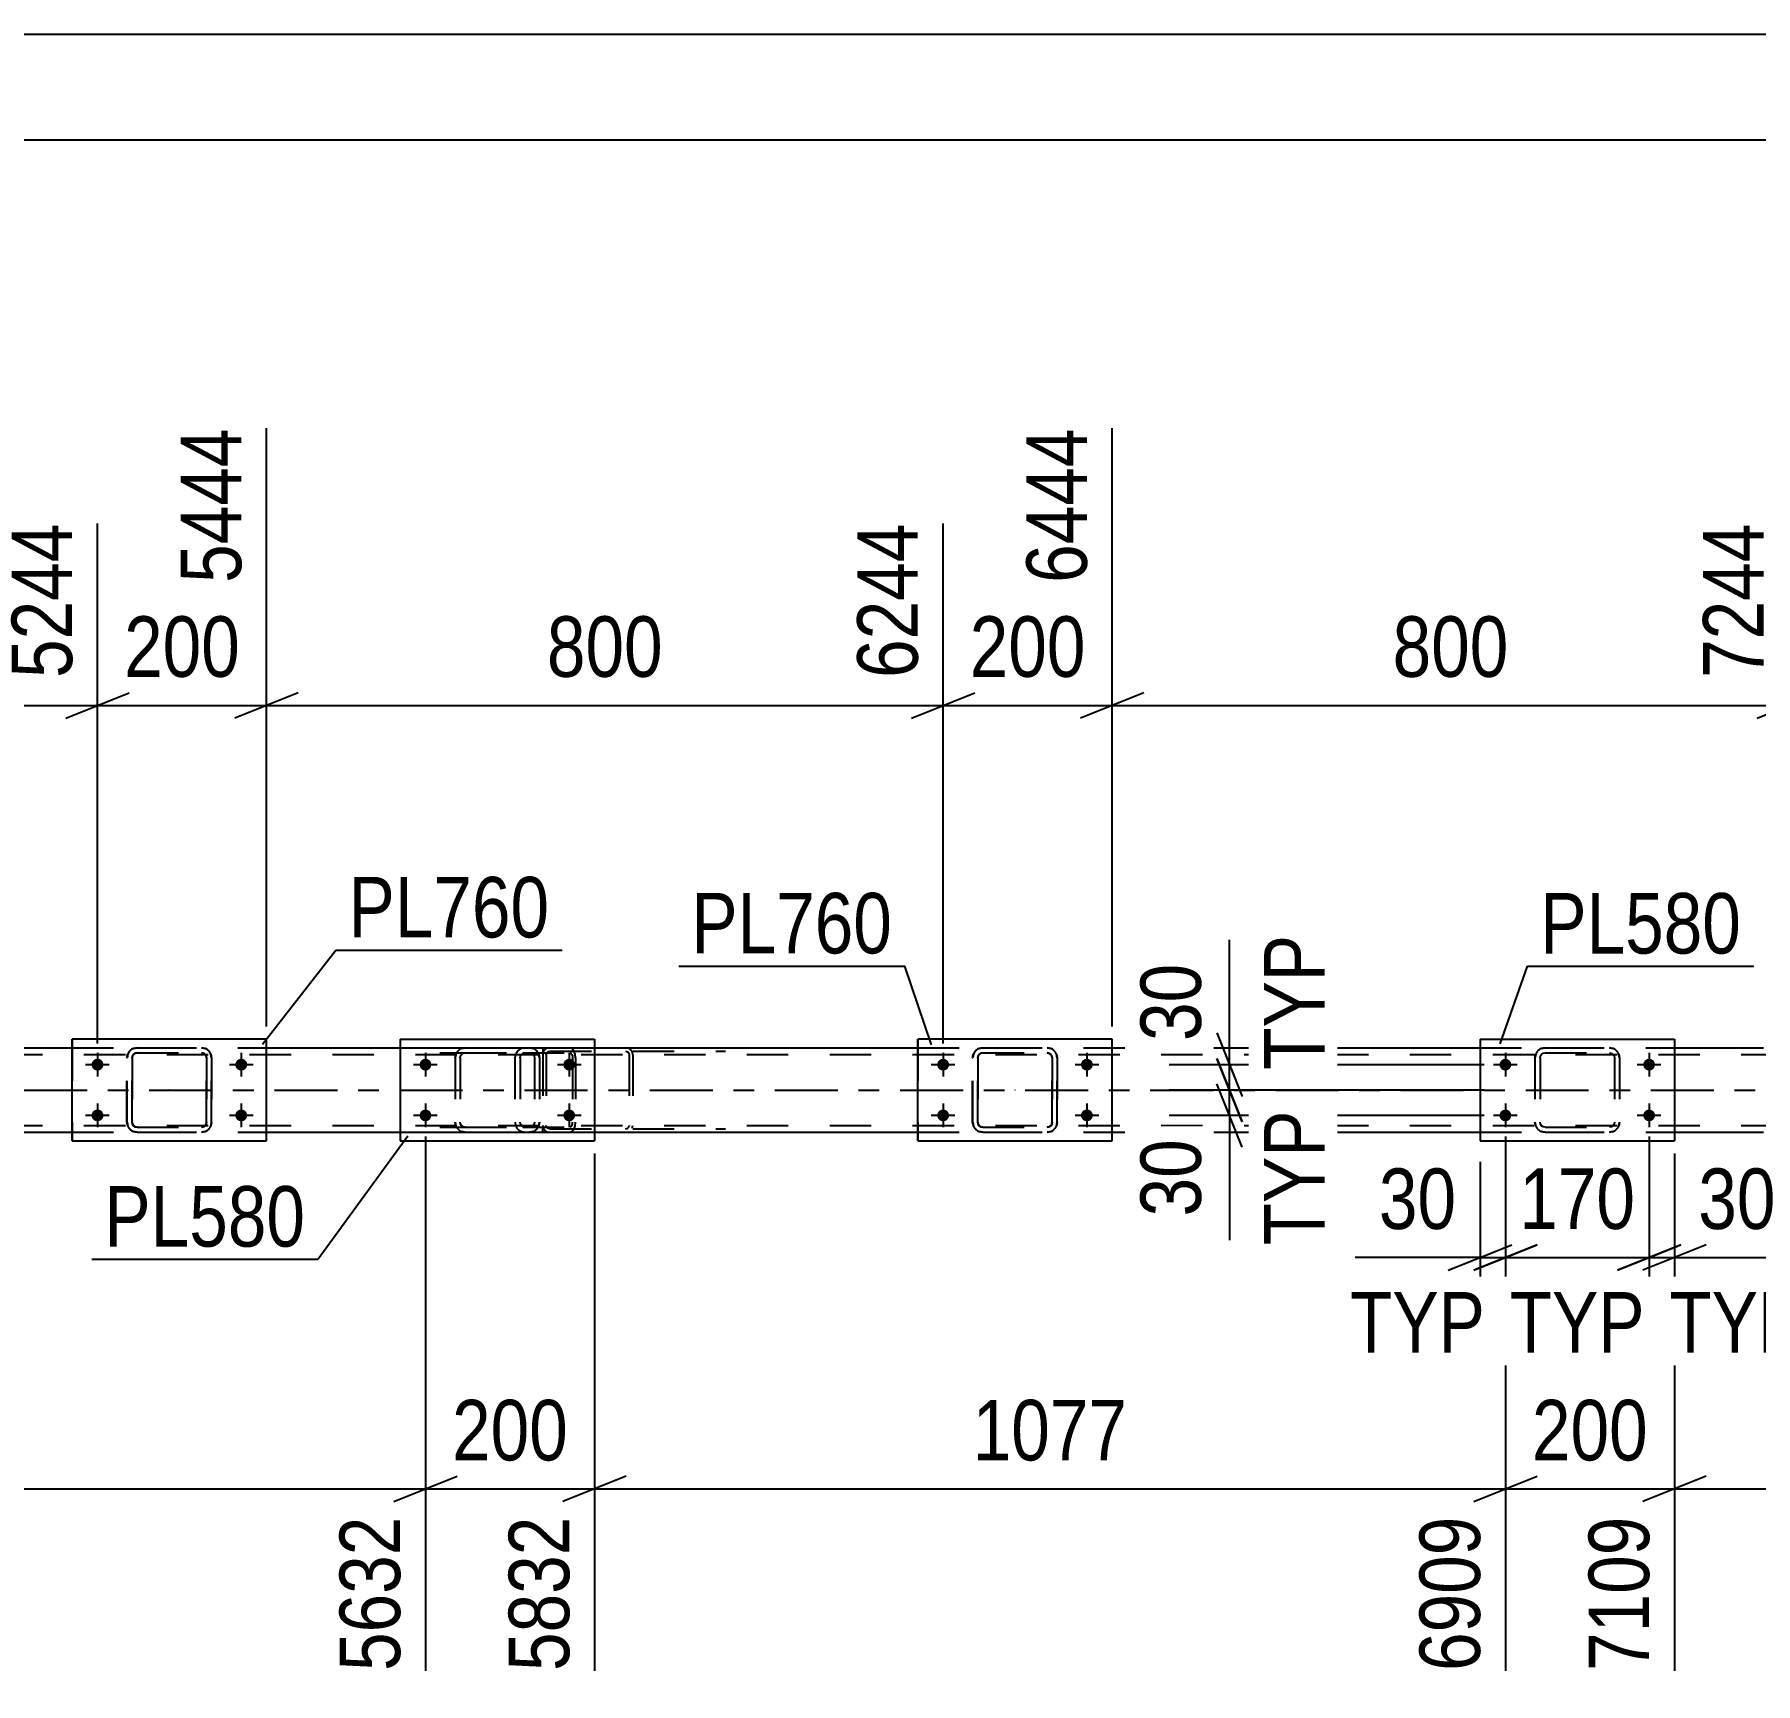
# Model space of a CAD drawing. Header units: millimetres. Extents: x -598 to 243, y -441 to 153.
# Drawn here: x -347.1 to -265.7, y 74.9 to 153 of the extents above; entities that cross this region are included whole.
import ezdxf

# ---------------------------------------------------------------- set-up
doc = ezdxf.new("R2010")
doc.units = ezdxf.units.MM
doc.linetypes.add('DXK_LINE_DOT2', pattern=[3.9198, 1.9599, -1.9599])
doc.linetypes.add('DXK_LINE_DOT3', pattern=[5.9187, 2.979, -0.9799, 0.9799, -0.9799])
doc.styles.add('Arial Narrow', font='ARIALN.TTF', dxfattribs={"height": 0.2})

# ---------------------------------------------------------------- blocks, each defined once
blk = doc.blocks.new('Unknown-318889849-1133')
at = {"color": 5, "linetype": 'Continuous'}
for p, q in [((243.023, 152.993), (-597.977, 152.993)), ((238.023, 147.993), (-592.977, 147.993))]:
    blk.add_line(p, q, dxfattribs=at)
blk = doc.blocks.new('Part-318889849-64102 - 64094')
at = {"color": 2, "linetype": 'Continuous'}
for p, q in [((-374.791, 105.037), (-345.345, 105.037)), ((-336.145, 105.037), (-329.831, 105.037)), ((-320.631, 105.037), (-305.345, 105.037)), ((-296.145, 105.037), (-278.75, 105.037)), ((-269.55, 105.037), (-265.339, 105.037)), ((-374.792, 101.037), (-345.345, 101.037)), ((-336.145, 101.037), (-329.831, 101.037)), ((-320.631, 101.037), (-305.345, 101.037)), ((-296.145, 101.037), (-278.75, 101.037)), ((-269.55, 101.037), (-265.339, 101.037))]:
    blk.add_line(p, q, dxfattribs=at)
at = {"color": 7, "linetype": 'DXK_LINE_DOT2'}
for p, q in [((-345.345, 105.037), (-336.145, 105.037)), ((-329.831, 105.037), (-320.631, 105.037)), ((-305.345, 105.037), (-296.145, 105.037)), ((-278.75, 105.037), (-269.55, 105.037)), ((-513.338, 104.717), (-1.547, 104.717)), ((-513.338, 101.357), (-1.547, 101.357)), ((-345.345, 101.037), (-336.145, 101.037)), ((-329.831, 101.037), (-320.631, 101.037)), ((-305.345, 101.037), (-296.145, 101.037)), ((-278.75, 101.037), (-269.55, 101.037))]:
    blk.add_line(p, q, dxfattribs=at)
at = {"color": 7, "linetype": 'DXK_LINE_DOT3'}
blk.add_line((-513.338, 103.037), (-1.547, 103.037), dxfattribs=at)
blk = doc.blocks.new('Part-318889849-64187 - 64094')
at = {"color": 7, "linetype": 'DXK_LINE_DOT2'}
for p, q in [((-275.854, 105), (-275.67, 105.037)), ((-275.67, 105.037), (-275.854, 105)), ((-275.67, 105.037), (-272.63, 105.037)), ((-272.63, 105.037), (-272.447, 105)), ((-272.447, 105), (-272.63, 105.037)), ((-276.15, 104.557), (-276.114, 104.74)), ((-276.114, 104.74), (-276.15, 104.557)), ((-276.15, 104.557), (-276.15, 101.517)), ((-275.91, 104.557), (-275.892, 104.648)), ((-275.91, 104.557), (-275.91, 101.517)), ((-275.892, 104.648), (-275.84, 104.726)), ((-275.84, 104.726), (-275.762, 104.778)), ((-275.762, 104.778), (-275.67, 104.797)), ((-275.67, 104.797), (-272.63, 104.797)), ((-272.63, 104.797), (-272.538, 104.778)), ((-272.538, 104.778), (-272.461, 104.726)), ((-272.461, 104.726), (-272.409, 104.648)), ((-272.409, 104.648), (-272.39, 104.557)), ((-272.39, 104.557), (-272.39, 101.517)), ((-272.187, 104.74), (-272.15, 104.557)), ((-272.15, 104.557), (-272.187, 104.74)), ((-272.15, 104.557), (-272.15, 101.517)), ((-276.114, 101.333), (-276.15, 101.517)), ((-276.15, 101.517), (-276.114, 101.333)), ((-275.892, 101.425), (-275.91, 101.517)), ((-275.84, 101.347), (-275.892, 101.425)), ((-275.67, 101.037), (-275.854, 101.073)), ((-275.854, 101.073), (-275.67, 101.037)), ((-275.762, 101.295), (-275.84, 101.347)), ((-275.67, 101.277), (-275.762, 101.295)), ((-275.67, 101.277), (-272.63, 101.277)), ((-275.67, 101.037), (-272.63, 101.037)), ((-272.538, 101.295), (-272.63, 101.277)), ((-272.447, 101.073), (-272.63, 101.037)), ((-272.63, 101.037), (-272.447, 101.073)), ((-272.461, 101.347), (-272.538, 101.295)), ((-272.409, 101.425), (-272.461, 101.347)), ((-272.39, 101.517), (-272.409, 101.425)), ((-272.15, 101.517), (-272.187, 101.333)), ((-272.187, 101.333), (-272.15, 101.517))]:
    blk.add_line(p, q, dxfattribs=at)
at = {"color": 7, "linetype": 'DXK_LINE_DOT3'}
blk.add_line((-274.15, 103.037), (-274.15, 103.037), dxfattribs=at)
at = {"color": 7, "linetype": 'DXK_LINE_DOT2'}
for centre, start, end in [((-275.67, 104.557), 112.5, 157.5), ((-275.67, 104.557), 112.5, 157.5), ((-272.63, 104.557), 22.5, 67.5), ((-272.63, 104.557), 22.5, 67.5), ((-275.67, 101.517), 202.5, 247.5), ((-275.67, 101.517), 202.5, 247.5), ((-272.63, 101.517), 292.5, 337.5), ((-272.63, 101.517), 292.5, 337.5)]:
    blk.add_arc(centre, 0.48, start, end, dxfattribs=at)
blk = doc.blocks.new('Part-318889849-64188 - 64094')
at = {"color": 2, "linetype": 'Continuous'}
for p, q in [((-278.75, 105.437), (-278.75, 100.637)), ((-278.75, 105.437), (-269.55, 105.437)), ((-269.55, 105.437), (-269.55, 100.637)), ((-278.75, 100.637), (-269.55, 100.637))]:
    blk.add_line(p, q, dxfattribs=at)
blk = doc.blocks.new('Part-318889849-64202 - 64094')
at = {"color": 7, "linetype": 'DXK_LINE_DOT2'}
for p, q in [((-326.935, 105), (-326.751, 105.037)), ((-326.751, 105.037), (-326.935, 105)), ((-326.751, 105.037), (-323.711, 105.037)), ((-323.711, 105.037), (-323.527, 105)), ((-323.527, 105), (-323.711, 105.037)), ((-327.231, 104.557), (-327.195, 104.74)), ((-327.195, 104.74), (-327.231, 104.557)), ((-327.231, 104.557), (-327.231, 101.517)), ((-326.991, 104.557), (-326.973, 104.648)), ((-326.991, 104.557), (-326.991, 101.517)), ((-326.973, 104.648), (-326.921, 104.726)), ((-326.921, 104.726), (-326.843, 104.778)), ((-326.843, 104.778), (-326.751, 104.797)), ((-326.751, 104.797), (-323.711, 104.797)), ((-323.711, 104.797), (-323.619, 104.778)), ((-323.619, 104.778), (-323.541, 104.726)), ((-323.541, 104.726), (-323.489, 104.648)), ((-323.489, 104.648), (-323.471, 104.557)), ((-323.471, 104.557), (-323.471, 101.517)), ((-323.268, 104.74), (-323.231, 104.557)), ((-323.231, 104.557), (-323.268, 104.74)), ((-323.231, 104.557), (-323.231, 101.517)), ((-327.195, 101.333), (-327.231, 101.517)), ((-327.231, 101.517), (-327.195, 101.333)), ((-326.973, 101.425), (-326.991, 101.517)), ((-326.921, 101.347), (-326.973, 101.425)), ((-326.751, 101.037), (-326.935, 101.073)), ((-326.935, 101.073), (-326.751, 101.037)), ((-326.843, 101.295), (-326.921, 101.347)), ((-326.751, 101.277), (-326.843, 101.295)), ((-326.751, 101.277), (-323.711, 101.277)), ((-326.751, 101.037), (-323.711, 101.037)), ((-323.619, 101.295), (-323.711, 101.277)), ((-323.527, 101.073), (-323.711, 101.037)), ((-323.711, 101.037), (-323.527, 101.073)), ((-323.541, 101.347), (-323.619, 101.295)), ((-323.489, 101.425), (-323.541, 101.347)), ((-323.471, 101.517), (-323.489, 101.425)), ((-323.231, 101.517), (-323.268, 101.333)), ((-323.268, 101.333), (-323.231, 101.517))]:
    blk.add_line(p, q, dxfattribs=at)
at = {"color": 7, "linetype": 'DXK_LINE_DOT3'}
blk.add_line((-325.231, 103.037), (-325.231, 103.037), dxfattribs=at)
at = {"color": 7, "linetype": 'DXK_LINE_DOT2'}
for centre, start, end in [((-326.751, 104.557), 112.5, 157.5), ((-326.751, 104.557), 112.5, 157.5), ((-323.711, 104.557), 22.5, 67.5), ((-323.711, 104.557), 22.5, 67.5), ((-326.751, 101.517), 202.5, 247.5), ((-326.751, 101.517), 202.5, 247.5), ((-323.711, 101.517), 292.5, 337.5), ((-323.711, 101.517), 292.5, 337.5)]:
    blk.add_arc(centre, 0.48, start, end, dxfattribs=at)
blk = doc.blocks.new('Part-318889849-64203 - 64094')
at = {"color": 2, "linetype": 'Continuous'}
for p, q in [((-329.831, 105.437), (-329.831, 100.637)), ((-329.831, 105.437), (-320.631, 105.437)), ((-320.631, 105.437), (-320.631, 100.637)), ((-329.831, 100.637), (-320.631, 100.637))]:
    blk.add_line(p, q, dxfattribs=at)
blk = doc.blocks.new('Part-318889849-64218 - 64094')
at = {"color": 7, "linetype": 'DXK_LINE_DOT2'}
for p, q in [((-342.453, 105), (-342.27, 105.037)), ((-342.265, 105.037), (-342.449, 105)), ((-342.27, 105.037), (-339.225, 105.037)), ((-339.23, 105.037), (-339.046, 105)), ((-339.041, 105), (-339.225, 105.037)), ((-342.75, 104.557), (-342.713, 104.74)), ((-342.75, 104.557), (-342.745, 104.557)), ((-342.75, 101.517), (-342.75, 104.557)), ((-342.708, 104.74), (-342.745, 104.557)), ((-342.745, 101.517), (-342.745, 104.557)), ((-342.491, 104.648), (-342.51, 104.557)), ((-342.505, 104.557), (-342.51, 104.557)), ((-342.51, 104.557), (-342.51, 101.517)), ((-342.505, 104.557), (-342.487, 104.648)), ((-342.505, 101.517), (-342.505, 104.557)), ((-342.439, 104.726), (-342.491, 104.648)), ((-342.487, 104.648), (-342.435, 104.726)), ((-342.453, 105), (-342.449, 105)), ((-342.361, 104.778), (-342.439, 104.726)), ((-342.435, 104.726), (-342.357, 104.778)), ((-342.27, 104.797), (-342.361, 104.778)), ((-342.357, 104.778), (-342.265, 104.797)), ((-342.27, 104.797), (-339.225, 104.797)), ((-339.138, 104.778), (-339.23, 104.797)), ((-339.225, 104.797), (-339.133, 104.778)), ((-339.138, 104.778), (-339.133, 104.778)), ((-339.06, 104.726), (-339.138, 104.778)), ((-339.133, 104.778), (-339.055, 104.726)), ((-339.008, 104.648), (-339.06, 104.726)), ((-339.055, 104.726), (-339.003, 104.648)), ((-338.99, 104.557), (-339.008, 104.648)), ((-339.003, 104.648), (-338.985, 104.557)), ((-338.985, 104.557), (-338.99, 104.557)), ((-338.99, 104.557), (-338.99, 101.517)), ((-338.985, 101.517), (-338.985, 104.557)), ((-338.786, 104.74), (-338.75, 104.557)), ((-338.745, 104.557), (-338.781, 104.74)), ((-338.745, 104.557), (-338.75, 104.557)), ((-338.75, 104.557), (-338.75, 101.517)), ((-338.745, 101.517), (-338.745, 104.557)), ((-342.745, 101.517), (-342.75, 101.517)), ((-342.713, 101.333), (-342.75, 101.517)), ((-342.745, 101.517), (-342.708, 101.333)), ((-342.51, 101.517), (-342.505, 101.517)), ((-342.51, 101.517), (-342.491, 101.425)), ((-342.487, 101.425), (-342.505, 101.517)), ((-342.491, 101.425), (-342.439, 101.347)), ((-342.435, 101.347), (-342.487, 101.425)), ((-342.453, 101.073), (-342.449, 101.073)), ((-342.27, 101.037), (-342.453, 101.073)), ((-342.449, 101.073), (-342.265, 101.037)), ((-342.439, 101.347), (-342.361, 101.295)), ((-342.357, 101.295), (-342.435, 101.347)), ((-342.361, 101.295), (-342.27, 101.277)), ((-342.265, 101.277), (-342.357, 101.295)), ((-342.27, 101.277), (-339.225, 101.277)), ((-342.27, 101.037), (-339.225, 101.037)), ((-339.23, 101.277), (-339.138, 101.295)), ((-339.046, 101.073), (-339.23, 101.037)), ((-339.133, 101.295), (-339.225, 101.277)), ((-339.225, 101.037), (-339.041, 101.073)), ((-339.138, 101.295), (-339.06, 101.347)), ((-339.138, 101.295), (-339.133, 101.295)), ((-339.055, 101.347), (-339.133, 101.295)), ((-339.06, 101.347), (-339.008, 101.425)), ((-339.003, 101.425), (-339.055, 101.347)), ((-339.008, 101.425), (-338.99, 101.517)), ((-338.985, 101.517), (-339.003, 101.425)), ((-338.99, 101.517), (-338.985, 101.517)), ((-338.75, 101.517), (-338.786, 101.333)), ((-338.781, 101.333), (-338.745, 101.517)), ((-338.75, 101.517), (-338.745, 101.517))]:
    blk.add_line(p, q, dxfattribs=at)
at = {"color": 7, "linetype": 'DXK_LINE_DOT3'}
blk.add_line((-340.742, 103.037), (-340.753, 103.037), dxfattribs=at)
at = {"color": 7, "linetype": 'DXK_LINE_DOT2'}
for centre, start, end in [((-342.27, 104.557), 112.5, 157.5), ((-342.265, 104.557), 112.5, 157.5), ((-339.23, 104.557), 22.5, 67.5), ((-339.225, 104.557), 22.5, 67.5), ((-342.27, 101.517), 202.5, 247.5), ((-342.265, 101.517), 202.5, 247.5), ((-339.23, 101.517), 292.5, 337.5), ((-339.225, 101.517), 292.5, 337.5)]:
    blk.add_arc(centre, 0.48, start, end, dxfattribs=at)
blk = doc.blocks.new('Part-318889849-64219 - 64094')
at = {"color": 2, "linetype": 'Continuous'}
for p, q in [((-345.345, 100.637), (-345.345, 105.437)), ((-345.345, 105.437), (-345.345, 105.437)), ((-336.145, 105.437), (-345.345, 105.437)), ((-336.145, 100.637), (-336.145, 105.437)), ((-345.345, 100.637), (-345.345, 100.637)), ((-345.345, 100.637), (-336.145, 100.637))]:
    blk.add_line(p, q, dxfattribs=at)
at = {"color": 7, "linetype": 'DXK_LINE_DOT2'}
for p, q in [((-345.345, 105.437), (-345.345, 100.637)), ((-345.345, 105.437), (-345.345, 105.437)), ((-336.145, 100.637), (-336.145, 105.437)), ((-345.345, 100.637), (-345.345, 100.637))]:
    blk.add_line(p, q, dxfattribs=at)
blk = doc.blocks.new('Part-318889849-64220 - 64094')
at = {"color": 7, "linetype": 'DXK_LINE_DOT2'}
for p, q in [((-302.453, 105), (-302.269, 105.037)), ((-302.265, 105.037), (-302.449, 105)), ((-302.269, 105.037), (-299.225, 105.037)), ((-299.229, 105.037), (-299.046, 105)), ((-299.041, 105), (-299.225, 105.037)), ((-302.749, 104.557), (-302.713, 104.74)), ((-302.749, 104.557), (-302.745, 104.557)), ((-302.749, 101.517), (-302.749, 104.557)), ((-302.708, 104.74), (-302.745, 104.557)), ((-302.745, 101.517), (-302.745, 104.557)), ((-302.491, 104.648), (-302.509, 104.557)), ((-302.505, 104.557), (-302.509, 104.557)), ((-302.509, 104.557), (-302.509, 101.517)), ((-302.505, 104.557), (-302.487, 104.648)), ((-302.505, 101.517), (-302.505, 104.557)), ((-302.439, 104.726), (-302.491, 104.648)), ((-302.487, 104.648), (-302.435, 104.726)), ((-302.453, 105), (-302.449, 105)), ((-302.361, 104.778), (-302.439, 104.726)), ((-302.435, 104.726), (-302.357, 104.778)), ((-302.269, 104.797), (-302.361, 104.778)), ((-302.357, 104.778), (-302.265, 104.797)), ((-302.269, 104.797), (-299.225, 104.797)), ((-299.138, 104.778), (-299.229, 104.797)), ((-299.225, 104.797), (-299.133, 104.778)), ((-299.138, 104.778), (-299.133, 104.778)), ((-299.06, 104.726), (-299.138, 104.778)), ((-299.133, 104.778), (-299.055, 104.726)), ((-299.008, 104.648), (-299.06, 104.726)), ((-299.055, 104.726), (-299.003, 104.648)), ((-298.989, 104.557), (-299.008, 104.648)), ((-299.003, 104.648), (-298.985, 104.557)), ((-298.985, 104.557), (-298.989, 104.557)), ((-298.989, 104.557), (-298.989, 101.517)), ((-298.985, 101.517), (-298.985, 104.557)), ((-298.786, 104.74), (-298.749, 104.557)), ((-298.745, 104.557), (-298.781, 104.74)), ((-298.745, 104.557), (-298.749, 104.557)), ((-298.749, 104.557), (-298.749, 101.517)), ((-298.745, 101.517), (-298.745, 104.557)), ((-302.745, 101.517), (-302.749, 101.517)), ((-302.713, 101.333), (-302.749, 101.517)), ((-302.745, 101.517), (-302.708, 101.333)), ((-302.509, 101.517), (-302.505, 101.517)), ((-302.509, 101.517), (-302.491, 101.425)), ((-302.487, 101.425), (-302.505, 101.517)), ((-302.491, 101.425), (-302.439, 101.347)), ((-302.435, 101.347), (-302.487, 101.425)), ((-302.453, 101.073), (-302.449, 101.073)), ((-302.269, 101.037), (-302.453, 101.073)), ((-302.449, 101.073), (-302.265, 101.037)), ((-302.439, 101.347), (-302.361, 101.295)), ((-302.357, 101.295), (-302.435, 101.347)), ((-302.361, 101.295), (-302.269, 101.277)), ((-302.265, 101.277), (-302.357, 101.295)), ((-302.269, 101.277), (-299.225, 101.277)), ((-302.269, 101.037), (-299.225, 101.037)), ((-299.229, 101.277), (-299.138, 101.295)), ((-299.046, 101.073), (-299.229, 101.037)), ((-299.133, 101.295), (-299.225, 101.277)), ((-299.225, 101.037), (-299.041, 101.073)), ((-299.138, 101.295), (-299.06, 101.347)), ((-299.138, 101.295), (-299.133, 101.295)), ((-299.055, 101.347), (-299.133, 101.295)), ((-299.06, 101.347), (-299.008, 101.425)), ((-299.003, 101.425), (-299.055, 101.347)), ((-299.008, 101.425), (-298.989, 101.517)), ((-298.985, 101.517), (-299.003, 101.425)), ((-298.989, 101.517), (-298.985, 101.517)), ((-298.749, 101.517), (-298.786, 101.333)), ((-298.781, 101.333), (-298.745, 101.517)), ((-298.749, 101.517), (-298.745, 101.517))]:
    blk.add_line(p, q, dxfattribs=at)
at = {"color": 7, "linetype": 'DXK_LINE_DOT3'}
blk.add_line((-300.742, 103.037), (-300.753, 103.037), dxfattribs=at)
at = {"color": 7, "linetype": 'DXK_LINE_DOT2'}
for centre, start, end in [((-302.269, 104.557), 112.5, 157.5), ((-302.265, 104.557), 112.5, 157.5), ((-299.229, 104.557), 22.5, 67.5), ((-299.225, 104.557), 22.5, 67.5), ((-302.269, 101.517), 202.5, 247.5), ((-302.265, 101.517), 202.5, 247.5), ((-299.229, 101.517), 292.5, 337.5), ((-299.225, 101.517), 292.5, 337.5)]:
    blk.add_arc(centre, 0.48, start, end, dxfattribs=at)
blk = doc.blocks.new('Part-318889849-64221 - 64094')
at = {"color": 2, "linetype": 'Continuous'}
for p, q in [((-305.345, 100.637), (-305.345, 105.437)), ((-305.345, 105.437), (-305.345, 105.437)), ((-296.145, 105.437), (-305.345, 105.437)), ((-296.145, 100.637), (-296.145, 105.437)), ((-305.345, 100.637), (-305.345, 100.637)), ((-305.345, 100.637), (-296.145, 100.637))]:
    blk.add_line(p, q, dxfattribs=at)
at = {"color": 7, "linetype": 'DXK_LINE_DOT2'}
for p, q in [((-305.345, 105.437), (-305.345, 100.637)), ((-305.345, 105.437), (-305.345, 105.437)), ((-296.145, 100.637), (-296.145, 105.437)), ((-305.345, 100.637), (-305.345, 100.637))]:
    blk.add_line(p, q, dxfattribs=at)
blk = doc.blocks.new('Part-318889849-64261 - 64094')
at = {"color": 7, "linetype": 'DXK_LINE_DOT2'}
for p, q in [((-322.744, 105.037), (-322.875, 105.012)), ((-322.744, 105.037), (-314.444, 105.037)), ((-319.038, 105.012), (-319.169, 105.037)), ((-323.059, 104.839), (-323.085, 104.717)), ((-323.085, 104.717), (-323.085, 101.357)), ((-322.915, 104.717), (-322.902, 104.778)), ((-322.915, 104.717), (-322.915, 101.357)), ((-322.902, 104.778), (-322.865, 104.83)), ((-322.865, 104.83), (-322.809, 104.864)), ((-322.809, 104.864), (-322.744, 104.877)), ((-322.744, 104.877), (-314.444, 104.877)), ((-319.169, 104.877), (-319.103, 104.864)), ((-319.103, 104.864), (-319.079, 104.849)), ((-319.079, 104.849), (-319.048, 104.83)), ((-319.048, 104.83), (-319.011, 104.778)), ((-319.011, 104.778), (-318.998, 104.717)), ((-318.998, 104.717), (-318.998, 101.357)), ((-318.828, 104.717), (-318.854, 104.839)), ((-318.828, 104.717), (-318.828, 101.357)), ((-323.085, 101.357), (-323.059, 101.234)), ((-322.902, 101.295), (-322.915, 101.357)), ((-322.865, 101.243), (-322.902, 101.295)), ((-322.875, 101.061), (-322.744, 101.037)), ((-322.809, 101.209), (-322.865, 101.243)), ((-322.744, 101.197), (-322.809, 101.209)), ((-322.744, 101.197), (-314.444, 101.197)), ((-322.744, 101.037), (-314.444, 101.037)), ((-319.169, 101.197), (-319.103, 101.209)), ((-319.169, 101.037), (-319.038, 101.061)), ((-319.103, 101.209), (-319.079, 101.224)), ((-319.079, 101.224), (-319.048, 101.243)), ((-319.011, 101.295), (-319.048, 101.243)), ((-318.998, 101.357), (-319.011, 101.295)), ((-318.854, 101.234), (-318.828, 101.357))]:
    blk.add_line(p, q, dxfattribs=at)
for centre, start, end in [((-322.757, 104.703), 110.75831, 155.68004), ((-319.156, 104.703), 24.31996, 69.24168), ((-322.757, 101.37), 204.31996, 249.24168)]:
    blk.add_arc(centre, 0.331, start, end, dxfattribs=at)
blk = doc.blocks.new('Part-318889849-64266 - 64094')
at = {"color": 7, "linetype": 'DXK_LINE_DOT2'}
for p, q in [((-327.946, 105.037), (-321.809, 105.037)), ((-323.9, 105.037), (-324.092, 105)), ((-323.085, 105.037), (-323.085, 104.797)), ((-321.705, 105), (-321.809, 105.037)), ((-327.946, 104.797), (-321.809, 104.797)), ((-324.374, 104.692), (-324.403, 104.557)), ((-324.403, 104.557), (-324.403, 101.517)), ((-324.364, 104.74), (-324.374, 104.692)), ((-324.151, 104.557), (-324.132, 104.648)), ((-324.151, 104.557), (-324.151, 101.517)), ((-324.132, 104.648), (-324.078, 104.726)), ((-324.078, 104.726), (-323.996, 104.778)), ((-323.996, 104.778), (-323.9, 104.797)), ((-321.809, 104.797), (-321.757, 104.778)), ((-321.757, 104.778), (-321.713, 104.726)), ((-321.713, 104.726), (-321.683, 104.648)), ((-321.617, 104.896), (-321.705, 105)), ((-321.683, 104.648), (-321.673, 104.557)), ((-321.673, 104.557), (-321.673, 101.517)), ((-321.558, 104.74), (-321.617, 104.896)), ((-321.538, 104.557), (-321.558, 104.74)), ((-321.538, 104.557), (-321.538, 101.517)), ((-327.946, 101.277), (-321.809, 101.277)), ((-327.946, 101.037), (-321.809, 101.037)), ((-324.403, 101.517), (-324.396, 101.484)), ((-324.396, 101.484), (-324.374, 101.381)), ((-324.374, 101.381), (-324.364, 101.333)), ((-324.132, 101.425), (-324.151, 101.517)), ((-324.078, 101.347), (-324.132, 101.425)), ((-324.092, 101.073), (-323.9, 101.037)), ((-323.996, 101.295), (-324.078, 101.347)), ((-323.9, 101.277), (-323.996, 101.295)), ((-323.085, 101.037), (-323.085, 101.277)), ((-321.757, 101.295), (-321.809, 101.277)), ((-321.809, 101.037), (-321.705, 101.073)), ((-321.713, 101.347), (-321.757, 101.295)), ((-321.713, 101.347), (-321.7, 101.381)), ((-321.705, 101.073), (-321.617, 101.177)), ((-321.7, 101.381), (-321.683, 101.425)), ((-321.683, 101.425), (-321.673, 101.517)), ((-321.617, 101.177), (-321.558, 101.333)), ((-321.558, 101.333), (-321.538, 101.517))]:
    blk.add_line(p, q, dxfattribs=at)
for centre, start, end in [((-323.914, 104.541), 111.1941, 156.15059), ((-323.914, 101.532), 203.84941, 248.8059)]:
    blk.add_arc(centre, 0.492, start, end, dxfattribs=at)
blk = doc.blocks.new('Bolt-318889849-64285 - 64094')
at = {"linetype": 'Continuous'}
for points in [[(-277.55, 103.957, -1), (-277.55, 104.517, -1)], [(-270.75, 103.957, -1), (-270.75, 104.517, -1)], [(-277.55, 101.557, -1), (-277.55, 102.117, -1)], [(-270.75, 101.557, -1), (-270.75, 102.117, -1)]]:
    blk.add_hatch(color=1, dxfattribs=at).paths.add_polyline_path(points)
at = {"color": 1, "linetype": 'Continuous'}
for p, q in [((-276.99, 104.237), (-278.11, 104.237)), ((-277.55, 104.797), (-277.55, 103.677)), ((-270.19, 104.237), (-271.31, 104.237)), ((-270.75, 104.797), (-270.75, 103.677)), ((-276.99, 101.837), (-278.11, 101.837)), ((-277.55, 102.397), (-277.55, 101.277)), ((-270.19, 101.837), (-271.31, 101.837)), ((-270.75, 102.397), (-270.75, 101.277))]:
    blk.add_line(p, q, dxfattribs=at)
blk = doc.blocks.new('Bolt-318889849-64291 - 64094')
at = {"linetype": 'Continuous'}
for points in [[(-328.631, 103.957, -1), (-328.631, 104.517, -1)], [(-321.831, 103.957, -1), (-321.831, 104.517, -1)], [(-328.631, 101.557, -1), (-328.631, 102.117, -1)], [(-321.831, 101.557, -1), (-321.831, 102.117, -1)]]:
    blk.add_hatch(color=1, dxfattribs=at).paths.add_polyline_path(points)
at = {"color": 1, "linetype": 'Continuous'}
for p, q in [((-328.071, 104.237), (-329.191, 104.237)), ((-328.631, 104.797), (-328.631, 103.677)), ((-321.271, 104.237), (-322.391, 104.237)), ((-321.831, 104.797), (-321.831, 103.677)), ((-328.071, 101.837), (-329.191, 101.837)), ((-328.631, 102.397), (-328.631, 101.277)), ((-321.271, 101.837), (-322.391, 101.837)), ((-321.831, 102.397), (-321.831, 101.277))]:
    blk.add_line(p, q, dxfattribs=at)
blk = doc.blocks.new('Bolt-318889849-64297 - 64094')
at = {"linetype": 'Continuous'}
for points in [[(-344.425, 104.237), (-344.419, 104.295), (-344.401, 104.35), (-344.371, 104.401), (-344.332, 104.445), (-344.285, 104.479), (-344.231, 104.503), (-344.174, 104.515), (-344.115, 104.515), (-344.058, 104.503), (-344.005, 104.479), (-343.957, 104.445), (-343.918, 104.401), (-343.889, 104.35), (-343.871, 104.295), (-343.865, 104.237), (-343.871, 104.178), (-343.889, 104.123), (-343.918, 104.072), (-343.957, 104.028), (-344.005, 103.994), (-344.058, 103.97), (-344.115, 103.958), (-344.174, 103.958), (-344.231, 103.97), (-344.285, 103.994), (-344.332, 104.028), (-344.371, 104.072), (-344.401, 104.123), (-344.419, 104.178)], [(-337.625, 104.237), (-337.619, 104.295), (-337.601, 104.35), (-337.571, 104.401), (-337.532, 104.445), (-337.485, 104.479), (-337.431, 104.503), (-337.374, 104.515), (-337.315, 104.515), (-337.258, 104.503), (-337.205, 104.479), (-337.157, 104.445), (-337.118, 104.401), (-337.089, 104.35), (-337.071, 104.295), (-337.065, 104.237), (-337.071, 104.178), (-337.089, 104.123), (-337.118, 104.072), (-337.157, 104.028), (-337.205, 103.994), (-337.258, 103.97), (-337.315, 103.958), (-337.374, 103.958), (-337.431, 103.97), (-337.485, 103.994), (-337.532, 104.028), (-337.571, 104.072), (-337.601, 104.123), (-337.619, 104.178)], [(-344.425, 101.837), (-344.419, 101.895), (-344.401, 101.95), (-344.371, 102.001), (-344.332, 102.045), (-344.285, 102.079), (-344.231, 102.103), (-344.174, 102.115), (-344.115, 102.115), (-344.058, 102.103), (-344.005, 102.079), (-343.957, 102.045), (-343.918, 102.001), (-343.889, 101.95), (-343.871, 101.895), (-343.865, 101.837), (-343.871, 101.778), (-343.889, 101.723), (-343.918, 101.672), (-343.957, 101.628), (-344.005, 101.594), (-344.058, 101.57), (-344.115, 101.558), (-344.174, 101.558), (-344.231, 101.57), (-344.285, 101.594), (-344.332, 101.628), (-344.371, 101.672), (-344.401, 101.723), (-344.419, 101.778)], [(-337.625, 101.837), (-337.619, 101.895), (-337.601, 101.95), (-337.571, 102.001), (-337.532, 102.045), (-337.485, 102.079), (-337.431, 102.103), (-337.374, 102.115), (-337.315, 102.115), (-337.258, 102.103), (-337.205, 102.079), (-337.157, 102.045), (-337.118, 102.001), (-337.089, 101.95), (-337.071, 101.895), (-337.065, 101.837), (-337.071, 101.778), (-337.089, 101.723), (-337.118, 101.672), (-337.157, 101.628), (-337.205, 101.594), (-337.258, 101.57), (-337.315, 101.558), (-337.374, 101.558), (-337.431, 101.57), (-337.485, 101.594), (-337.532, 101.628), (-337.571, 101.672), (-337.601, 101.723), (-337.619, 101.778)]]:
    blk.add_hatch(color=1, dxfattribs=at).paths.add_polyline_path(points)
at = {"color": 1, "linetype": 'Continuous'}
for p, q in [((-343.585, 104.237), (-344.705, 104.237)), ((-344.145, 104.797), (-344.145, 103.677)), ((-336.785, 104.237), (-337.905, 104.237)), ((-337.345, 104.797), (-337.345, 103.677)), ((-343.585, 101.837), (-344.705, 101.837)), ((-344.145, 102.397), (-344.145, 101.277)), ((-336.785, 101.837), (-337.905, 101.837)), ((-337.345, 102.397), (-337.345, 101.277))]:
    blk.add_line(p, q, dxfattribs=at)
blk = doc.blocks.new('Bolt-318889849-64298 - 64094')
at = {"linetype": 'Continuous'}
for points in [[(-304.425, 104.237), (-304.419, 104.295), (-304.401, 104.35), (-304.371, 104.401), (-304.332, 104.445), (-304.285, 104.479), (-304.231, 104.503), (-304.174, 104.515), (-304.115, 104.515), (-304.058, 104.503), (-304.005, 104.479), (-303.957, 104.445), (-303.918, 104.401), (-303.889, 104.35), (-303.871, 104.295), (-303.865, 104.237), (-303.871, 104.178), (-303.889, 104.123), (-303.918, 104.072), (-303.957, 104.028), (-304.005, 103.994), (-304.058, 103.97), (-304.115, 103.958), (-304.174, 103.958), (-304.231, 103.97), (-304.285, 103.994), (-304.332, 104.028), (-304.371, 104.072), (-304.401, 104.123), (-304.419, 104.178)], [(-297.625, 104.237), (-297.619, 104.295), (-297.601, 104.35), (-297.571, 104.401), (-297.532, 104.445), (-297.485, 104.479), (-297.431, 104.503), (-297.374, 104.515), (-297.315, 104.515), (-297.258, 104.503), (-297.205, 104.479), (-297.157, 104.445), (-297.118, 104.401), (-297.089, 104.35), (-297.071, 104.295), (-297.065, 104.237), (-297.071, 104.178), (-297.089, 104.123), (-297.118, 104.072), (-297.157, 104.028), (-297.205, 103.994), (-297.258, 103.97), (-297.315, 103.958), (-297.374, 103.958), (-297.431, 103.97), (-297.485, 103.994), (-297.532, 104.028), (-297.571, 104.072), (-297.601, 104.123), (-297.619, 104.178)], [(-304.425, 101.837), (-304.419, 101.895), (-304.401, 101.95), (-304.371, 102.001), (-304.332, 102.045), (-304.285, 102.079), (-304.231, 102.103), (-304.174, 102.115), (-304.115, 102.115), (-304.058, 102.103), (-304.005, 102.079), (-303.957, 102.045), (-303.918, 102.001), (-303.889, 101.95), (-303.871, 101.895), (-303.865, 101.837), (-303.871, 101.778), (-303.889, 101.723), (-303.918, 101.672), (-303.957, 101.628), (-304.005, 101.594), (-304.058, 101.57), (-304.115, 101.558), (-304.174, 101.558), (-304.231, 101.57), (-304.285, 101.594), (-304.332, 101.628), (-304.371, 101.672), (-304.401, 101.723), (-304.419, 101.778)], [(-297.625, 101.837), (-297.619, 101.895), (-297.601, 101.95), (-297.571, 102.001), (-297.532, 102.045), (-297.485, 102.079), (-297.431, 102.103), (-297.374, 102.115), (-297.315, 102.115), (-297.258, 102.103), (-297.205, 102.079), (-297.157, 102.045), (-297.118, 102.001), (-297.089, 101.95), (-297.071, 101.895), (-297.065, 101.837), (-297.071, 101.778), (-297.089, 101.723), (-297.118, 101.672), (-297.157, 101.628), (-297.205, 101.594), (-297.258, 101.57), (-297.315, 101.558), (-297.374, 101.558), (-297.431, 101.57), (-297.485, 101.594), (-297.532, 101.628), (-297.571, 101.672), (-297.601, 101.723), (-297.619, 101.778)]]:
    blk.add_hatch(color=1, dxfattribs=at).paths.add_polyline_path(points)
at = {"color": 1, "linetype": 'Continuous'}
for p, q in [((-303.585, 104.237), (-304.705, 104.237)), ((-304.145, 104.797), (-304.145, 103.677)), ((-296.785, 104.237), (-297.905, 104.237)), ((-297.345, 104.797), (-297.345, 103.677)), ((-303.585, 101.837), (-304.705, 101.837)), ((-304.145, 102.397), (-304.145, 101.277)), ((-296.785, 101.837), (-297.905, 101.837)), ((-297.345, 102.397), (-297.345, 101.277))]:
    blk.add_line(p, q, dxfattribs=at)
blk = doc.blocks.new('StraightDimension-318889849-64841 - 64094')
at = {"color": 7, "linetype": 'Continuous'}
for p, q in [((-394.509, 106.037), (-394.509, 134.354)), ((-344.145, 105.237), (-344.145, 129.854)), ((-393.009, 121.841), (-396.009, 120.641)), ((-345.645, 120.641), (-342.645, 121.841)), ((-394.509, 121.241), (-344.145, 121.241))]:
    blk.add_line(p, q, dxfattribs=at)
at = {"color": 0}
blk.add_wipeout([(-365.071, 121.991), (-365.071, 126.191), (-373.583, 126.191), (-373.583, 121.991)], dxfattribs=at)
at = {"color": 3, "style": 'Arial Narrow'}
blk.add_text('1259', height=2.8633, dxfattribs=at).set_placement((-372.983, 122.591))
at = {"color": 0, "linetype": 'Continuous'}
blk.add_wipeout([(-344.745, 130.454), (-348.945, 130.454), (-348.945, 121.941), (-344.745, 121.941)], dxfattribs=at)
at = {"color": 3, "linetype": 'Continuous', "style": 'Arial Narrow'}
blk.add_text('5244', height=2.8633, rotation=90.00021, dxfattribs=at).set_placement((-345.345, 122.541))
blk = doc.blocks.new('StraightDimension-318889849-64839 - 64094')
at = {"color": 7, "linetype": 'Continuous'}
for p, q in [((-336.145, 106.037), (-336.145, 134.354)), ((-304.145, 105.237), (-304.145, 129.854)), ((-334.645, 121.841), (-337.645, 120.641)), ((-305.645, 120.641), (-302.645, 121.841)), ((-336.145, 121.241), (-304.145, 121.241))]:
    blk.add_line(p, q, dxfattribs=at)
at = {"color": 0}
blk.add_wipeout([(-316.803, 121.991), (-316.803, 126.191), (-323.487, 126.191), (-323.487, 121.991)], dxfattribs=at)
at = {"color": 3, "style": 'Arial Narrow'}
blk.add_text('800', height=2.8633, dxfattribs=at).set_placement((-322.887, 122.591))
at = {"color": 0, "linetype": 'Continuous'}
blk.add_wipeout([(-304.745, 130.454), (-308.945, 130.454), (-308.945, 121.941), (-304.745, 121.941)], dxfattribs=at)
at = {"color": 3, "linetype": 'Continuous', "style": 'Arial Narrow'}
blk.add_text('6244', height=2.8633, rotation=90.00021, dxfattribs=at).set_placement((-305.345, 122.541))
blk = doc.blocks.new('StraightDimension-318889849-66133 - 64094')
at = {"color": 7, "linetype": 'Continuous'}
for p, q in [((-328.631, 100.837), (-328.631, 75.547)), ((-320.631, 100.037), (-320.631, 75.547)), ((-330.131, 83.56), (-327.131, 84.76)), ((-319.131, 84.76), (-322.131, 83.56)), ((-328.631, 84.16), (-320.631, 84.16))]:
    blk.add_line(p, q, dxfattribs=at)
at = {"color": 0}
blk.add_wipeout([(-321.289, 84.91), (-321.289, 89.11), (-327.973, 89.11), (-327.973, 84.91)], dxfattribs=at)
at = {"color": 0, "linetype": 'Continuous'}
blk.add_wipeout([(-321.231, 83.46), (-325.431, 83.46), (-325.431, 74.947), (-321.231, 74.947)], dxfattribs=at)
at = {"color": 3, "style": 'Arial Narrow'}
blk.add_text('200', height=2.8633, dxfattribs=at).set_placement((-327.373, 85.51))
at = {"color": 3, "linetype": 'Continuous', "style": 'Arial Narrow'}
blk.add_text('5832', height=2.8633, rotation=90.00021, dxfattribs=at).set_placement((-321.831, 75.547))
blk = doc.blocks.new('StraightDimension-318889849-66132 - 64094')
at = {"color": 7, "linetype": 'Continuous'}
for p, q in [((-277.55, 100.837), (-277.55, 75.547)), ((-320.631, 100.037), (-320.631, 75.547)), ((-319.131, 84.76), (-322.131, 83.56)), ((-279.05, 83.56), (-276.05, 84.76)), ((-320.631, 84.16), (-277.55, 84.16))]:
    blk.add_line(p, q, dxfattribs=at)
at = {"color": 0}
blk.add_wipeout([(-294.834, 84.91), (-294.834, 89.11), (-303.347, 89.11), (-303.347, 84.91)], dxfattribs=at)
at = {"color": 3, "style": 'Arial Narrow'}
blk.add_text('1077', height=2.8633, dxfattribs=at).set_placement((-302.747, 85.51))
at = {"color": 0, "linetype": 'Continuous'}
blk.add_wipeout([(-278.15, 83.46), (-282.35, 83.46), (-282.35, 74.947), (-278.15, 74.947)], dxfattribs=at)
at = {"color": 3, "linetype": 'Continuous', "style": 'Arial Narrow'}
blk.add_text('6909', height=2.8633, rotation=90.00021, dxfattribs=at).set_placement((-278.75, 75.547))
blk = doc.blocks.new('StraightDimension-318889849-64837 - 64094')
at = {"color": 7, "linetype": 'Continuous'}
for p, q in [((-296.145, 106.037), (-296.145, 134.354)), ((-264.139, 105.237), (-264.139, 129.854)), ((-294.645, 121.841), (-297.645, 120.641)), ((-265.639, 120.641), (-262.639, 121.841)), ((-296.145, 121.241), (-264.139, 121.241))]:
    blk.add_line(p, q, dxfattribs=at)
at = {"color": 0}
blk.add_wipeout([(-276.8, 121.991), (-276.8, 126.191), (-283.484, 126.191), (-283.484, 121.991)], dxfattribs=at)
at = {"color": 3, "style": 'Arial Narrow'}
blk.add_text('800', height=2.8633, dxfattribs=at).set_placement((-282.884, 122.591))
at = {"color": 0, "linetype": 'Continuous'}
blk.add_wipeout([(-264.739, 130.454), (-268.939, 130.454), (-268.939, 121.941), (-264.739, 121.941)], dxfattribs=at)
at = {"color": 3, "linetype": 'Continuous', "style": 'Arial Narrow'}
blk.add_text('7244', height=2.8633, rotation=90.00021, dxfattribs=at).set_placement((-265.339, 122.541))
blk = doc.blocks.new('StraightDimension-318889849-64838 - 64094')
at = {"color": 7, "linetype": 'Continuous'}
for p, q in [((-296.145, 106.037), (-296.145, 134.354)), ((-304.145, 105.237), (-304.145, 129.854)), ((-305.645, 120.641), (-302.645, 121.841)), ((-294.645, 121.841), (-297.645, 120.641)), ((-304.145, 121.241), (-296.145, 121.241))]:
    blk.add_line(p, q, dxfattribs=at)
at = {"color": 0}
blk.add_wipeout([(-296.803, 121.991), (-296.803, 126.191), (-303.487, 126.191), (-303.487, 121.991)], dxfattribs=at)
at = {"color": 3, "style": 'Arial Narrow'}
blk.add_text('200', height=2.8633, dxfattribs=at).set_placement((-302.887, 122.591))
at = {"color": 0, "linetype": 'Continuous'}
blk.add_wipeout([(-296.745, 134.954), (-300.945, 134.954), (-300.945, 126.441), (-296.745, 126.441)], dxfattribs=at)
at = {"color": 3, "linetype": 'Continuous', "style": 'Arial Narrow'}
blk.add_text('6444', height=2.8633, rotation=90.00021, dxfattribs=at).set_placement((-297.345, 127.041))
blk = doc.blocks.new('StraightDimension-318889849-64840 - 64094')
at = {"color": 7, "linetype": 'Continuous'}
for p, q in [((-336.145, 106.037), (-336.145, 134.354)), ((-344.145, 105.237), (-344.145, 129.854)), ((-345.645, 120.641), (-342.645, 121.841)), ((-334.645, 121.841), (-337.645, 120.641)), ((-344.145, 121.241), (-336.145, 121.241))]:
    blk.add_line(p, q, dxfattribs=at)
at = {"color": 0}
blk.add_wipeout([(-336.803, 121.991), (-336.803, 126.191), (-343.487, 126.191), (-343.487, 121.991)], dxfattribs=at)
at = {"color": 3, "style": 'Arial Narrow'}
blk.add_text('200', height=2.8633, dxfattribs=at).set_placement((-342.887, 122.591))
at = {"color": 0, "linetype": 'Continuous'}
blk.add_wipeout([(-336.745, 134.954), (-340.945, 134.954), (-340.945, 126.441), (-336.745, 126.441)], dxfattribs=at)
at = {"color": 3, "linetype": 'Continuous', "style": 'Arial Narrow'}
blk.add_text('5444', height=2.8633, rotation=90.00021, dxfattribs=at).set_placement((-337.345, 127.041))
blk = doc.blocks.new('StraightDimension-318889849-66513 - 64094')
at = {"color": 7, "linetype": 'Continuous'}
for p, q in [((-277.55, 100.837), (-277.55, 92.711)), ((-278.75, 99.637), (-278.75, 92.711)), ((-280.25, 94.511), (-277.25, 95.711)), ((-276.05, 95.711), (-279.05, 94.511)), ((-278.75, 95.111), (-284.657, 95.111)), ((-278.75, 95.111), (-284.657, 95.111)), ((-278.75, 95.111), (-277.55, 95.111))]:
    blk.add_line(p, q, dxfattribs=at)
at = {"color": 0}
blk.add_wipeout([(-279.275, 95.861), (-279.275, 100.061), (-284.132, 100.061), (-284.132, 95.861)], dxfattribs=at)
at = {"color": 0, "linetype": 'Continuous'}
blk.add_wipeout([(-277.909, 90.011), (-277.909, 94.211), (-285.498, 94.211), (-285.498, 90.011)], dxfattribs=at)
at = {"color": 3, "style": 'Arial Narrow'}
blk.add_text('30', height=2.8633, dxfattribs=at).set_placement((-283.532, 96.461))
at = {"color": 3, "linetype": 'Continuous', "style": 'Arial Narrow'}
blk.add_text('TYP', height=2.8633, dxfattribs=at).set_placement((-284.898, 90.611))
blk = doc.blocks.new('StraightDimension-318889849-66130 - 64094')
at = {"color": 7, "linetype": 'Continuous'}
for p, q in [((-175.39, 100.836), (-175.39, 75.547)), ((-269.55, 100.037), (-269.55, 75.547)), ((-268.05, 84.76), (-271.05, 83.56)), ((-176.89, 83.56), (-173.89, 84.76)), ((-269.55, 84.16), (-175.39, 84.16))]:
    blk.add_line(p, q, dxfattribs=at)
at = {"color": 0}
blk.add_wipeout([(-218.214, 84.91), (-218.214, 89.11), (-226.726, 89.11), (-226.726, 84.91)], dxfattribs=at)
at = {"color": 3, "style": 'Arial Narrow'}
blk.add_text('2354', height=2.8633, dxfattribs=at).set_placement((-226.126, 85.51))
at = {"color": 0, "linetype": 'Continuous'}
blk.add_wipeout([(-175.99, 83.46), (-180.19, 83.46), (-180.19, 74.947), (-175.99, 74.947)], dxfattribs=at)
at = {"color": 3, "linetype": 'Continuous', "style": 'Arial Narrow'}
blk.add_text('9463', height=2.8633, rotation=90.00021, dxfattribs=at).set_placement((-176.59, 75.547))
blk = doc.blocks.new('StraightDimension-318889849-66131 - 64094')
at = {"color": 7, "linetype": 'Continuous'}
for p, q in [((-277.55, 100.837), (-277.55, 75.547)), ((-269.55, 100.037), (-269.55, 75.547)), ((-279.05, 83.56), (-276.05, 84.76)), ((-268.05, 84.76), (-271.05, 83.56)), ((-277.55, 84.16), (-269.55, 84.16))]:
    blk.add_line(p, q, dxfattribs=at)
at = {"color": 0}
blk.add_wipeout([(-270.208, 84.91), (-270.208, 89.11), (-276.893, 89.11), (-276.893, 84.91)], dxfattribs=at)
at = {"color": 0, "linetype": 'Continuous'}
blk.add_wipeout([(-270.15, 83.46), (-274.35, 83.46), (-274.35, 74.947), (-270.15, 74.947)], dxfattribs=at)
at = {"color": 3, "style": 'Arial Narrow'}
blk.add_text('200', height=2.8633, dxfattribs=at).set_placement((-276.293, 85.51))
at = {"color": 3, "linetype": 'Continuous', "style": 'Arial Narrow'}
blk.add_text('7109', height=2.8633, rotation=90.00021, dxfattribs=at).set_placement((-270.75, 75.547))
blk = doc.blocks.new('StraightDimension-318889849-66134 - 64094')
at = {"color": 7, "linetype": 'Continuous'}
for p, q in [((-328.631, 100.837), (-328.631, 75.547)), ((-473.873, 100.037), (-473.873, 75.547)), ((-472.373, 84.76), (-475.373, 83.56)), ((-330.131, 83.56), (-327.131, 84.76)), ((-473.873, 84.16), (-328.631, 84.16))]:
    blk.add_line(p, q, dxfattribs=at)
at = {"color": 0}
blk.add_wipeout([(-396.996, 84.91), (-396.996, 89.11), (-405.508, 89.11), (-405.508, 84.91)], dxfattribs=at)
at = {"color": 3, "style": 'Arial Narrow'}
blk.add_text('3631', height=2.8633, dxfattribs=at).set_placement((-404.908, 85.51))
at = {"color": 0, "linetype": 'Continuous'}
blk.add_wipeout([(-329.231, 83.46), (-333.431, 83.46), (-333.431, 74.947), (-329.231, 74.947)], dxfattribs=at)
at = {"color": 3, "linetype": 'Continuous', "style": 'Arial Narrow'}
blk.add_text('5632', height=2.8633, rotation=90.00021, dxfattribs=at).set_placement((-329.831, 75.547))
blk = doc.blocks.new('StraightDimension-318889849-66490 - 64094')
at = {"color": 7, "linetype": 'Continuous'}
for p, q in [((-290.599, 104.237), (-290.599, 110.143)), ((-290.599, 104.237), (-290.599, 110.143)), ((-291.199, 105.737), (-289.999, 102.737)), ((-278.55, 104.237), (-293.449, 104.237)), ((-289.999, 101.537), (-291.199, 104.537)), ((-290.599, 103.037), (-290.599, 104.237)), ((-278.55, 103.037), (-293.449, 103.037))]:
    blk.add_line(p, q, dxfattribs=at)
at = {"color": 0, "linetype": 'Continuous'}
blk.add_wipeout([(-285.499, 110.985), (-289.699, 110.984), (-289.699, 103.395), (-285.499, 103.395)], dxfattribs=at)
at = {"color": 0}
blk.add_wipeout([(-291.349, 109.618), (-295.549, 109.618), (-295.549, 104.762), (-291.349, 104.762)], dxfattribs=at)
at = {"color": 3, "linetype": 'Continuous', "style": 'Arial Narrow'}
blk.add_text('TYP', height=2.8633, rotation=90.00021, dxfattribs=at).set_placement((-286.099, 103.995))
at = {"color": 3, "style": 'Arial Narrow'}
blk.add_text('30', height=2.8633, rotation=90.00021, dxfattribs=at).set_placement((-291.949, 105.362))
blk = doc.blocks.new('StraightDimension-318889849-66491 - 64094')
at = {"color": 7, "linetype": 'Continuous'}
for p, q in [((-291.199, 104.537), (-289.999, 101.537)), ((-278.55, 103.037), (-293.449, 103.037)), ((-289.999, 100.337), (-291.199, 103.337)), ((-290.599, 101.837), (-290.599, 103.037)), ((-278.55, 101.837), (-293.449, 101.837)), ((-290.599, 101.837), (-290.599, 95.93)), ((-290.599, 101.837), (-290.599, 95.93))]:
    blk.add_line(p, q, dxfattribs=at)
at = {"color": 0, "linetype": 'Continuous'}
blk.add_wipeout([(-285.499, 102.678), (-289.699, 102.678), (-289.699, 95.089), (-285.499, 95.089)], dxfattribs=at)
at = {"color": 0}
blk.add_wipeout([(-291.349, 101.312), (-295.549, 101.312), (-295.549, 96.455), (-291.349, 96.455)], dxfattribs=at)
at = {"color": 3, "linetype": 'Continuous', "style": 'Arial Narrow'}
blk.add_text('TYP', height=2.8633, rotation=90.00021, dxfattribs=at).set_placement((-286.099, 95.689))
at = {"color": 3, "style": 'Arial Narrow'}
blk.add_text('30', height=2.8633, rotation=90.00021, dxfattribs=at).set_placement((-291.949, 97.055))
blk = doc.blocks.new('StraightDimension-318889849-66511 - 64094')
at = {"color": 7, "linetype": 'Continuous'}
for p, q in [((-270.75, 100.837), (-270.75, 92.711)), ((-269.55, 99.637), (-269.55, 92.711)), ((-272.25, 94.511), (-269.25, 95.711)), ((-268.05, 95.711), (-271.05, 94.511)), ((-270.75, 95.111), (-269.55, 95.111)), ((-269.55, 95.111), (-263.644, 95.111)), ((-269.55, 95.111), (-263.644, 95.111))]:
    blk.add_line(p, q, dxfattribs=at)
at = {"color": 0}
blk.add_wipeout([(-264.169, 95.861), (-264.169, 100.061), (-269.025, 100.061), (-269.025, 95.861)], dxfattribs=at)
at = {"color": 0, "linetype": 'Continuous'}
blk.add_wipeout([(-262.802, 90.011), (-262.802, 94.211), (-270.392, 94.211), (-270.392, 90.011)], dxfattribs=at)
at = {"color": 3, "style": 'Arial Narrow'}
blk.add_text('30', height=2.8633, dxfattribs=at).set_placement((-268.425, 96.461))
at = {"color": 3, "linetype": 'Continuous', "style": 'Arial Narrow'}
blk.add_text('TYP', height=2.8633, dxfattribs=at).set_placement((-269.792, 90.611))
blk = doc.blocks.new('StraightDimension-318889849-66512 - 64094')
at = {"color": 7, "linetype": 'Continuous'}
for p, q in [((-277.55, 100.837), (-277.55, 92.711)), ((-270.75, 100.837), (-270.75, 92.711)), ((-279.05, 94.511), (-276.05, 95.711)), ((-269.25, 95.711), (-272.25, 94.511)), ((-277.55, 95.111), (-270.75, 95.111))]:
    blk.add_line(p, q, dxfattribs=at)
at = {"color": 0}
blk.add_wipeout([(-270.808, 95.861), (-270.808, 100.061), (-277.493, 100.061), (-277.493, 95.861)], dxfattribs=at)
at = {"color": 0, "linetype": 'Continuous'}
blk.add_wipeout([(-270.355, 90.011), (-270.355, 94.211), (-277.945, 94.211), (-277.945, 90.011)], dxfattribs=at)
at = {"color": 3, "style": 'Arial Narrow'}
blk.add_text('170', height=2.8633, dxfattribs=at).set_placement((-276.893, 96.461))
at = {"color": 3, "linetype": 'Continuous', "style": 'Arial Narrow'}
blk.add_text('TYP', height=2.8633, dxfattribs=at).set_placement((-277.345, 90.611))
blk = doc.blocks.new('Mark-318889849-64549 - 64094')
at = {"color": 30, "linetype": 'Continuous'}
for p in [(-329.465, 100.858), (-344.416, 95.027)]:
    blk.add_line(p, (-333.712, 95.027), dxfattribs=at)
at = {"color": 0}
blk.add_wipeout([(-334.312, 95.627), (-334.312, 98.627), (-343.816, 98.627), (-343.816, 95.627)], dxfattribs=at)
blk.add_wipeout([(-334.312, 95.627), (-334.312, 98.627), (-343.816, 98.627), (-343.816, 95.627)], dxfattribs=at)
at = {"color": 3, "style": 'Arial Narrow'}
blk.add_text('PL580', height=2.8633, dxfattribs=at).set_placement((-343.816, 95.627))
blk = doc.blocks.new('Mark-318889849-64531 - 64094')
at = {"color": 30, "linetype": 'Continuous'}
for p, q in [((-277.79, 105.217), (-276.496, 108.895)), ((-276.496, 108.895), (-265.792, 108.895))]:
    blk.add_line(p, q, dxfattribs=at)
at = {"color": 0}
blk.add_wipeout([(-266.392, 109.495), (-266.392, 112.495), (-275.896, 112.495), (-275.896, 109.495)], dxfattribs=at)
blk.add_wipeout([(-266.392, 109.495), (-266.392, 112.495), (-275.896, 112.495), (-275.896, 109.495)], dxfattribs=at)
at = {"color": 3, "style": 'Arial Narrow'}
blk.add_text('PL580', height=2.8633, dxfattribs=at).set_placement((-275.896, 109.495))
blk = doc.blocks.new('Mark-318889849-64567 - 64094')
at = {"color": 30, "linetype": 'Continuous'}
for p, q in [((-336.339, 105.213), (-332.869, 109.659)), ((-332.869, 109.659), (-322.165, 109.659))]:
    blk.add_line(p, q, dxfattribs=at)
at = {"color": 0}
blk.add_wipeout([(-322.765, 110.259), (-322.765, 113.259), (-332.269, 113.259), (-332.269, 110.259)], dxfattribs=at)
blk.add_wipeout([(-322.765, 110.259), (-322.765, 113.259), (-332.269, 113.259), (-332.269, 110.259)], dxfattribs=at)
at = {"color": 3, "style": 'Arial Narrow'}
blk.add_text('PL760', height=2.8633, dxfattribs=at).set_placement((-332.269, 110.259))
blk = doc.blocks.new('Mark-318889849-64570 - 64094')
at = {"color": 30, "linetype": 'Continuous'}
for p in [(-316.654, 108.902), (-304.696, 105.176)]:
    blk.add_line(p, (-305.95, 108.902), dxfattribs=at)
at = {"color": 0}
blk.add_wipeout([(-306.55, 109.502), (-306.55, 112.502), (-316.054, 112.502), (-316.054, 109.502)], dxfattribs=at)
blk.add_wipeout([(-306.55, 109.502), (-306.55, 112.502), (-316.054, 112.502), (-316.054, 109.502)], dxfattribs=at)
at = {"color": 3, "style": 'Arial Narrow'}
blk.add_text('PL760', height=2.8633, dxfattribs=at).set_placement((-316.054, 109.502))

msp = doc.modelspace()

# ---------------------------------------------------------------- block references
for name in ['Unknown-318889849-1133', 'Part-318889849-64102 - 64094', 'Part-318889849-64219 - 64094', 'Part-318889849-64218 - 64094', 'Part-318889849-64203 - 64094', 'Part-318889849-64266 - 64094', 'Part-318889849-64202 - 64094', 'Part-318889849-64261 - 64094', 'Part-318889849-64221 - 64094', 'Part-318889849-64220 - 64094', 'Part-318889849-64188 - 64094', 'Part-318889849-64187 - 64094', 'Bolt-318889849-64297 - 64094', 'Bolt-318889849-64291 - 64094', 'Bolt-318889849-64298 - 64094', 'Bolt-318889849-64285 - 64094']:
    msp.add_blockref(name, (0, 0))

# ---------------------------------------------------------------- next in the draw order: block references
for name in ['StraightDimension-318889849-64841 - 64094', 'StraightDimension-318889849-64839 - 64094', 'StraightDimension-318889849-64837 - 64094', 'StraightDimension-318889849-66133 - 64094', 'StraightDimension-318889849-66130 - 64094']:
    msp.add_blockref(name, (0, 0))

# ---------------------------------------------------------------- next in the draw order: block references
for name in ['StraightDimension-318889849-64840 - 64094', 'StraightDimension-318889849-64838 - 64094', 'Mark-318889849-64531 - 64094', 'StraightDimension-318889849-66134 - 64094', 'StraightDimension-318889849-66132 - 64094']:
    msp.add_blockref(name, (0, 0))

# ---------------------------------------------------------------- next in the draw order: block references
for name in ['Mark-318889849-64567 - 64094', 'Mark-318889849-64570 - 64094', 'StraightDimension-318889849-66490 - 64094', 'Mark-318889849-64549 - 64094', 'StraightDimension-318889849-66513 - 64094']:
    msp.add_blockref(name, (0, 0))

# ---------------------------------------------------------------- next in the draw order: block references
msp.add_blockref('StraightDimension-318889849-66131 - 64094', (0, 0))

# ---------------------------------------------------------------- next in the draw order: block references
for name in ['StraightDimension-318889849-66491 - 64094', 'StraightDimension-318889849-66511 - 64094']:
    msp.add_blockref(name, (0, 0))

# ---------------------------------------------------------------- next in the draw order: block references
msp.add_blockref('StraightDimension-318889849-66512 - 64094', (0, 0))

doc.saveas('drawing.dxf')
